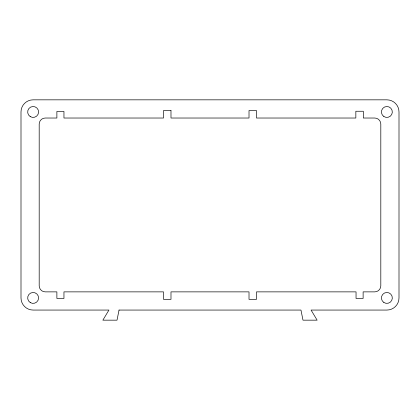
<?xml version="1.0" encoding="UTF-8"?>
<svg xmlns="http://www.w3.org/2000/svg" width="420" height="420" viewBox="0 0 420 420"><rect width="100%" height="100%" fill="white"/><g stroke="black" fill="none" stroke-linecap="round" stroke-linejoin="round"><path stroke-width="0.63" d="M119.039 310.06L117.017 320.166L102.868 320.166L108.932 310.06L33.128 310.06A12.128 12.128 0 0 1 21 297.932L21 111.962A12.128 12.128 0 0 1 33.128 99.834L386.873 99.834A12.128 12.128 0 0 1 399 111.962L399 297.932A12.128 12.128 0 0 1 386.873 310.06L311.068 310.06L317.131 320.166L302.983 320.166L300.962 310.06L119.039 310.06M170.987 110.549L163.506 110.549L163.506 118.025L63.956 118.025L63.956 111.458L56.879 111.458L56.879 118.025L45.255 118.025A6.064 6.064 0 0 0 39.191 124.089L39.191 285.805A6.064 6.064 0 0 0 45.255 291.869L56.879 291.869L56.879 298.436L63.956 298.436L63.956 291.869L163.506 291.869L163.506 299.344L170.987 299.344L170.987 291.869L249.013 291.869L249.013 299.344L256.494 299.344L256.494 291.869L356.044 291.869L356.044 298.436L363.122 298.436L363.122 291.869L374.745 291.869A6.064 6.064 0 0 0 380.809 285.805L380.809 124.089A6.064 6.064 0 0 0 374.745 118.025L363.321 118.025L363.321 111.253L355.845 111.253L355.845 118.025L256.494 118.025L256.494 110.549L249.013 110.549L249.013 118.025L170.987 118.025L170.987 110.549M383.838 302.468A5.46 5.46 0 0 0 392.317 298.284A5.46 5.46 0 0 0 384.457 293.034A5.46 5.46 0 0 0 383.838 302.468M30.256 302.573A5.46 5.46 0 0 0 38.582 298.095A5.46 5.46 0 0 0 30.545 293.123A5.46 5.46 0 0 0 30.256 302.573M30.224 116.587A5.46 5.46 0 0 0 38.582 112.166A5.46 5.46 0 0 0 30.576 107.137A5.46 5.46 0 0 0 30.224 116.587M383.838 116.503A5.46 5.46 0 0 0 392.317 112.319A5.46 5.46 0 0 0 384.457 107.069A5.46 5.46 0 0 0 383.838 116.503"/></g></svg>
